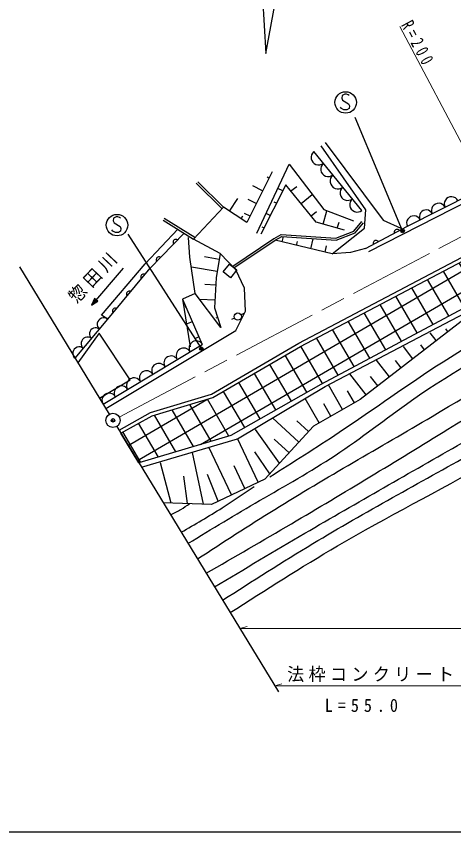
# Model space of a CAD drawing. Units: millimetres, scale not verified. Extents: x 40000 to 680000, y 20000 to 380000.
# Drawn here: x 294221 to 355332, y 205000 to 319042 of the extents above; entities that cross this region are included whole.
import ezdxf

# ---------------------------------------------------------------- set-up
doc = ezdxf.new("R2010")
doc.units = ezdxf.units.MM
doc.header["$LTSCALE"] = 1000
doc.header["$PDMODE"] = 32
doc.header["$PDSIZE"] = 500
doc.linetypes.add('CHAIN', pattern=[18.5, 12, -1.5, 3.5, -1.5])
for name, color, linetype, lineweight in [('M-BGD', 7, 'Continuous', 25), ('M-BMK', 2, 'CHAIN', 13), ('M-BMK-SRVR', 3, 'Continuous', 25), ('M-STR-HTXT', 7, 'Continuous', 13), ('M-STR-STRC', 7, 'Continuous', 25), ('M-TTL-BAND', 7, 'Continuous', 25)]:
    doc.layers.add(name, color=color, linetype=linetype, lineweight=lineweight)
doc.layers.add('M-BMK-HTXT', color=7, linetype='Continuous')
doc.layers.add('M-OTRS', color=6, linetype='Continuous')
doc.styles.add('ＭＳ ゴシック', font='')
doc.styles.get('ＭＳ ゴシック').set_extended_font_data('MS Gothic')

msp = doc.modelspace()

# ---------------------------------------------------------------- hatches: boundary and pattern name
at = {"layer": 'M-BGD'}
h = msp.add_hatch(dxfattribs=at)
h.set_pattern_fill('USER', color=256, style=0, pattern_type=2)
h.set_pattern_definition([(30.2917, (96731, 490659), (-1261.006, 2158.672), []), (300.2917, (96731, 490659), (2158.672, 1261.006), [])])
h.paths.add_polyline_path([(308817, 260736), (313183, 263161), (321680, 265710), (333939, 272871), (356678, 284847), (359436, 279685), (336779, 267566), (324208, 260415), (311346, 256583)])

# ---------------------------------------------------------------- linework, layer by layer
for p, q in [((342507, 291900), (335790, 300124)), ((348863, 289679), (370001, 300394)), ((329952, 297299), (326436, 290205)), ((329513, 296412), (329284, 296526)), ((322978, 292114), (319350, 295685)), ((323188, 292328), (319560, 295898)), ((328634, 294639), (327262, 295319)), ((331459, 294615), (330752, 294975)), ((332599, 294610), (333404, 295260)), ((324000, 291797), (325162, 293575)), ((327755, 292866), (326611, 293432)), ((334001, 292873), (335564, 294135)), ((318984, 287894), (323188, 292328)), ((326436, 290205), (323188, 292328)), ((330580, 292889), (330255, 293054)), ((325624, 290736), (325890, 291143)), ((326876, 291092), (326097, 291478)), ((329701, 291163), (329110, 291463)), ((335403, 291137), (336160, 291748)), ((337093, 289986), (337627, 291853)), ((314723, 290543), (318984, 287894)), ((314881, 290797), (319143, 288148)), ((339070, 289421), (339314, 290272)), ((342989, 286569), (348863, 289679)), ((328822, 289436), (328556, 289572)), ((324469, 284119), (330220, 287970)), ((324635, 283869), (330387, 287721)), ((338364, 285811), (330387, 287721)), ((331384, 287482), (331561, 288222)), ((333378, 287005), (333507, 287542)), ((335373, 286527), (335711, 287939)), ((337367, 286050), (337576, 286924)), ((322583, 285028), (320513, 285379)), ((309129, 283806), (304718, 278628)), ((322296, 283330), (318675, 283943)), ((322094, 281429), (320558, 281513)), ((317429, 279485), (320194, 273151)), ((317429, 279485), (318523, 272805)), ((321979, 279327), (319848, 279444)), ((317890, 278430), (317773, 278379)), ((325604, 277298), (326039, 277544)), ((302435, 271215), (307006, 276664)), ((318811, 276318), (318111, 276013)), ((322353, 276894), (322110, 276818)), ((324718, 276837), (324266, 276623)), ((354524, 274943), (354226, 275329)), ((319733, 274206), (319149, 273952)), ((352891, 273679), (352055, 274758)), ((306334, 264812), (320194, 273151)), ((349624, 271149), (348310, 272846)), ((351257, 272414), (350720, 273108)), ((346357, 268620), (344566, 270934)), ((347991, 269885), (347214, 270888)), ((343090, 266091), (340821, 269022)), ((344724, 267356), (343709, 268667)), ((339818, 264047), (337835, 267497)), ((341455, 264988), (340487, 266673)), ((336543, 262166), (334573, 265594)), ((338181, 263106), (337188, 264833)), ((333692, 259482), (330000, 262873)), ((335047, 260957), (333422, 262450)), ((330983, 256531), (327627, 261273)), ((328019, 253876), (325125, 259972)), ((332337, 258007), (330270, 259905)), ((320373, 250816), (318820, 258036)), ((324293, 252107), (321126, 258777)), ((329628, 255056), (327551, 258111)), ((315875, 250958), (314378, 256606)), ((326156, 252992), (324641, 256182)), ((318124, 250887), (317615, 254724)), ((322430, 251223), (320927, 254950))]:
    msp.add_line(p, q, dxfattribs=at)
for points in [[(399777, 320691), (395008, 317790), (390174, 313988), (384437, 309218), (379990, 305867), (371658, 300517), (343428, 286101)], [(308574, 261173), (312988, 263625), (321479, 266172), (333696, 273309), (356447, 285291), (366274, 290339), (372445, 293848), (378011, 297358), (384516, 301779), (395625, 309645), (400251, 312060), (405956, 314301), (410500, 315733), (416389, 316674), (421902, 316960), (428150, 316674)], [(308817, 260736), (313183, 263161), (321680, 265710), (333939, 272871), (356678, 284847), (366512, 289900), (372702, 293419), (378285, 296939), (384801, 301368), (395887, 309217), (400458, 311604), (406123, 313829), (410616, 315245), (416442, 316176), (421903, 316459), (428096, 316176)], [(337360, 301380), (345458, 290519), (347969, 289389)], [(342989, 286569), (340938, 285999), (338364, 285811), (342884, 289389), (343072, 291963), (336795, 300940)], [(327818, 288699), (332338, 298366), (337171, 292026), (341315, 290456)], [(340059, 289138), (336104, 290268), (331898, 295479), (328383, 288573)], [(330240, 287982), (331239, 288544), (338863, 288025), (341378, 289009), (342480, 290332)], [(330387, 287721), (331308, 288239), (338910, 287721), (341559, 288757), (342711, 290139)], [(307006, 276664), (306142, 277239), (312246, 284438), (316770, 289270)], [(307006, 276664), (312937, 283805), (317652, 288722)], [(347748, 289088), (347674, 289158), (347595, 289207), (347486, 289240), (347393, 289245), (347294, 289228), (347180, 289168), (347111, 289095), (347062, 289015), (347029, 288907), (347024, 288814), (347041, 288714)], [(306725, 264171), (324916, 275109), (326240, 277815), (326125, 281040), (324916, 283574), (322727, 285878), (318984, 287894)], [(316750, 287781), (316658, 287825), (316567, 287845), (316454, 287843), (316364, 287818), (316275, 287771), (316186, 287679), (316143, 287587), (316122, 287496), (316124, 287383), (316149, 287293), (316196, 287204)], [(319214, 280292), (318466, 285360), (318293, 288124)], [(344811, 287534), (344737, 287603), (344658, 287652), (344549, 287685), (344456, 287690), (344356, 287673), (344243, 287613), (344173, 287540), (344125, 287460), (344092, 287352), (344087, 287259), (344104, 287159)], [(314393, 285323), (314301, 285366), (314210, 285387), (314097, 285384), (314007, 285360), (313918, 285313), (313829, 285220), (313786, 285129), (313765, 285038), (313767, 284925), (313792, 284835), (313839, 284745)], [(322727, 285878), (322152, 282480), (321921, 278276), (322785, 275512)], [(312204, 282922), (312110, 282959), (312018, 282973), (311905, 282963), (311817, 282932), (311731, 282878), (311649, 282780), (311613, 282686), (311598, 282593), (311609, 282481), (311640, 282393), (311693, 282307)], [(310227, 280542), (310133, 280579), (310040, 280593), (309928, 280582), (309840, 280551), (309754, 280498), (309672, 280400), (309635, 280305), (309621, 280213), (309632, 280100), (309662, 280012), (309716, 279926)], [(322785, 275512), (319214, 280292), (317429, 279485)], [(311716, 255976), (325111, 259964), (337381, 267265), (358758, 278481)], [(308250, 278161), (308155, 278198), (308063, 278212), (307951, 278202), (307863, 278171), (307777, 278118), (307695, 278019), (307658, 277925), (307644, 277833), (307654, 277720), (307685, 277632), (307739, 277546)], [(358608, 278105), (342274, 265459), (335725, 261695), (328950, 254318), (321498, 250780), (314750, 250993)], [(305826, 265647), (310115, 268198), (305796, 274706), (302810, 270599)]]:
    msp.add_lwpolyline(points, dxfattribs=at)
for points in [[(308817, 260736), (313183, 263161), (321680, 265710), (333939, 272871), (356678, 284847), (359436, 279685), (336779, 267566), (324208, 260415), (311346, 256583)], [(324167, 282480), (323131, 283286), (323993, 284395), (325029, 283588)], [(304718, 278628), (305610, 279181), (305123, 279596)], [(304795, 278719), (305538, 279190), (305142, 279527)], [(304873, 278810), (305466, 279198), (305162, 279458)], [(304951, 278902), (305395, 279207), (305182, 279388)], [(305029, 278993), (305323, 279215), (305201, 279319)], [(305133, 279115), (305252, 279224), (305221, 279250)]]:
    msp.add_lwpolyline(points, close=True, dxfattribs=at)
msp.add_circle((325170, 277051), 500, dxfattribs=at)
for centre, radius, start, end in [((336466, 299297), 1050, 129.24174, 309.24174), ((337795, 297670), 1050, 129.24174, 309.24174), ((339155, 296005), 1100, 129.24174, 309.24174), ((340515, 294340), 1050, 129.24174, 309.24174), ((341843, 292714), 1050, 129.24174, 309.24174), ((355017, 292799), 1000, 26.88158, 206.88158), ((351494, 291013), 950, 26.88158, 206.88158), ((353233, 291894), 1000, 26.88158, 206.88158), ((349755, 290131), 1000, 26.88158, 206.88158), ((306420, 275965), 900, 50.00912, 230.00912), ((305295, 274624), 850, 50.00912, 230.00912), ((304170, 273284), 900, 50.00912, 230.00912), ((303013, 271904), 900, 50.00912, 230.00912), ((317602, 271592), 1050, 31.03319, 211.03319), ((319359, 272648), 1000, 31.03319, 211.03319), ((315846, 270535), 1000, 31.03319, 211.03319), ((314132, 269504), 1000, 31.03319, 211.03319), ((312418, 268473), 1000, 31.03319, 211.03319), ((310662, 267416), 1050, 31.03319, 211.03319), ((308905, 266359), 1000, 31.03319, 211.03319), ((307191, 265328), 1000, 31.03319, 211.03319)]:
    msp.add_arc(centre, radius, start, end, dxfattribs=at)
for points, knots in [([(318205, 245321), (321528, 247333), (324851, 249345), (328212, 251300), (331758, 253364), (335347, 255365), (338759, 257629), (342401, 260045), (345841, 262761), (349418, 265290), (355543, 269590), (362078, 273306), (368849, 276504), (372203, 278151), (375608, 279691), (379175, 280835), (382626, 281980), (386157, 282808), (389612, 284166), (393424, 285613), (397212, 287653), (399604, 290716), (402329, 294205), (403242, 299021), (405378, 303041), (405949, 304115), (406607, 305132), (407266, 306150)], [0, 0, 0, 0, 1, 1, 1, 2, 2, 2, 3, 3, 3, 4, 4, 4, 5, 5, 5, 6, 6, 6, 7, 7, 7, 8, 8, 8, 9, 9, 9, 9]), ([(319533, 243141), (323112, 245481), (326691, 247822), (330321, 250079), (337548, 254572), (344978, 258734), (352305, 263070), (358486, 266727), (364593, 270507), (370958, 273840), (374655, 275824), (378415, 277707), (382395, 279058), (385357, 280107), (388397, 280889), (391388, 282056), (395419, 283587), (399435, 285759), (401936, 289051), (404262, 292111), (405278, 296139), (407155, 299599), (408387, 301872), (409992, 303900), (411596, 305928)], [0, 0, 0, 0, 1, 1, 1, 2, 2, 2, 3, 3, 3, 4, 4, 4, 5, 5, 5, 6, 6, 6, 7, 7, 7, 8, 8, 8, 8]), ([(320754, 241135), (324726, 243439), (328698, 245743), (332653, 248073), (339990, 252396), (347271, 256807), (354526, 261286), (361020, 265295), (367495, 269358), (374400, 272611), (377516, 274127), (380709, 275505), (384060, 276386), (386937, 277183), (389881, 277646), (392832, 278496), (396737, 279559), (400758, 281206), (403157, 284158), (405878, 287372), (406560, 292119), (408820, 296150), (410895, 299884), (414278, 302983), (418036, 304144), (423288, 305883), (429504, 303398), (435288, 301368), (440498, 299471), (445191, 297882), (450055, 295928), (453416, 294493), (456795, 293027), (459604, 290820), (462869, 288249), (465405, 284727), (467487, 281049), (469612, 277444), (471393, 273785), (473149, 269946), (473775, 268637), (474408, 267366), (475370, 266060), (476299, 264771), (477541, 263429), (478812, 263396), (480075, 263363), (481367, 264622), (482587, 265505), (483018, 265817), (483440, 266082), (483862, 266348)], [0, 0, 0, 0, 1, 1, 1, 2, 2, 2, 3, 3, 3, 4, 4, 4, 5, 5, 5, 6, 6, 6, 7, 7, 7, 8, 8, 8, 9, 9, 9, 10, 10, 10, 11, 11, 11, 12, 12, 12, 13, 13, 13, 14, 14, 14, 15, 15, 15, 16, 16, 16, 17, 17, 17, 17]), ([(329655, 254638), (332893, 256684), (336130, 258729), (339315, 260856), (344189, 264113), (348937, 267562), (353860, 270738), (359265, 274226), (364879, 277385), (370514, 280509), (373205, 282046), (375888, 283596), (378731, 284839), (382585, 286573), (386620, 287818), (390500, 289724), (394189, 291503), (397788, 293841), (399938, 297163), (401199, 299113), (401962, 301401), (403046, 303492), (403459, 304288), (403919, 305056), (404379, 305824)], [0, 0, 0, 0, 1, 1, 1, 2, 2, 2, 3, 3, 3, 4, 4, 4, 5, 5, 5, 6, 6, 6, 7, 7, 7, 8, 8, 8, 8]), ([(321906, 239244), (326110, 241752), (330315, 244260), (334547, 246741), (341853, 251022), (349243, 255220), (356532, 259398), (363088, 263157), (369563, 266900), (376406, 270613), (378904, 271968), (381451, 273319), (384178, 273610), (385305, 273731), (386463, 273671), (387620, 273610)], [0, 0, 0, 0, 1, 1, 1, 2, 2, 2, 3, 3, 3, 4, 4, 4, 5, 5, 5, 5]), ([(323045, 237374), (327224, 240053), (331404, 242731), (335658, 245297), (342985, 249717), (350532, 253802), (357975, 257955), (362402, 260425), (366792, 262919), (371299, 265394), (374369, 267080), (377492, 268758), (380847, 269502), (382759, 269926), (384745, 270047), (386732, 270168)], [0, 0, 0, 0, 1, 1, 1, 2, 2, 2, 3, 3, 3, 4, 4, 4, 5, 5, 5, 5]), ([(324104, 235634), (329059, 238814), (334013, 241993), (339100, 244964), (346042, 249019), (353230, 252686), (360196, 256623), (364737, 259189), (369184, 261871), (373852, 264395), (376413, 265779), (379040, 267116), (381847, 267615), (383189, 267853), (384572, 267901), (385955, 267948)], [0, 0, 0, 0, 1, 1, 1, 2, 2, 2, 3, 3, 3, 4, 4, 4, 5, 5, 5, 5]), ([(317255, 246881), (319186, 247992), (321118, 249102), (322993, 250301), (324497, 251263), (325966, 252281), (327434, 253299)], [0, 0, 0, 0, 1, 1, 1, 2, 2, 2, 2]), ([(315779, 249304), (316266, 249552), (316752, 249799), (317219, 250079), (317636, 250328), (318037, 250602), (318438, 250877)], [0, 0, 0, 0, 1, 1, 1, 2, 2, 2, 2])]:
    msp.add_open_spline(points, degree=3, knots=knots, dxfattribs=at)
at = {"layer": 'M-BMK'}
msp.add_line((308612, 262991), (361814, 291093), dxfattribs=at)
at = {"layer": 'M-BMK-SRVR'}
for p, q in [((328019, 330789), (329104, 313823)), ((294653, 283993), (307208, 263378)), ((308248, 261670), (330839, 224576))]:
    msp.add_line(p, q, dxfattribs=at)
msp.add_lwpolyline([(329104, 313823), (330589, 321935), (328529, 322805), (326470, 323675)], dxfattribs=at)
msp.add_circle((307728, 262524), 1000, dxfattribs=at)
at = {"layer": 'M-OTRS'}
msp.add_point((307728, 262524), dxfattribs=at)
at = {"layer": 'M-STR-HTXT'}
for p, q in [((347803, 317620), (361814, 291093)), ((325458, 233411), (326458, 233691)), ((325458, 233411), (548175, 233411)), ((330331, 225411), (331331, 225691)), ((330331, 225411), (357301, 225411))]:
    msp.add_line(p, q, dxfattribs=at)
at = {"layer": 'M-STR-STRC'}
for p, q in [((348190, 289016), (341568, 304911)), ((309804, 288568), (320074, 272548))]:
    msp.add_line(p, q, dxfattribs=at)
for points in [[(340716, 307953), (340596, 308073), (340356, 308133), (340116, 308133), (339756, 307953), (339696, 307593), (339816, 307293), (340656, 306813), (340776, 306513), (340716, 306153), (340416, 305973), (339996, 305973), (339636, 306153), (339516, 306333)], [(308778, 290795), (308658, 290915), (308418, 290975), (308178, 290975), (307818, 290795), (307758, 290435), (307878, 290135), (308718, 289655), (308838, 289355), (308778, 288995), (308478, 288815), (308058, 288815), (307698, 288995), (307578, 289175)]]:
    msp.add_lwpolyline(points, dxfattribs=at)
for centre, radius in [((340236, 306993), 1500), ((308298, 289835), 1500), ((348190, 289016), 250), ((348190, 289016), 150), ((348190, 289016), 50), ((320074, 272548), 250), ((320074, 272548), 150), ((320074, 272548), 50)]:
    msp.add_circle(centre, radius, dxfattribs=at)
at = {"layer": 'M-TTL-BAND'}
msp.add_line((40000, 205000), (579000, 205000), dxfattribs=at)

# ---------------------------------------------------------------- texts
at = {"layer": 'M-BMK-HTXT', "insert": (302800, 278628), "char_height": 1833, "attachment_point": 7, "rotation": 46.6, "style": 'ＭＳ ゴシック'}
msp.add_mtext('\\T1.27;\\W0.95;惣田川', dxfattribs=at)
at = {"layer": 'M-STR-HTXT', "insert": (347915, 317809), "char_height": 1833, "attachment_point": 7, "rotation": 298.2, "style": 'ＭＳ ゴシック'}
msp.add_mtext('\\T1.61;\\W0.7;R=200', dxfattribs=at)
at = {"layer": 'M-STR-HTXT', "char_height": 1833, "attachment_point": 7, "style": 'ＭＳ ゴシック'}
for s, insert in [('\\T1.26;\\W0.95;法枠コンクリート', (332066, 225911)), ('\\T1.62;\\W0.9;L=55.0', (337328, 221730))]:
    msp.add_mtext(s, dxfattribs=dict(at, insert=insert))

doc.saveas('drawing.dxf')
